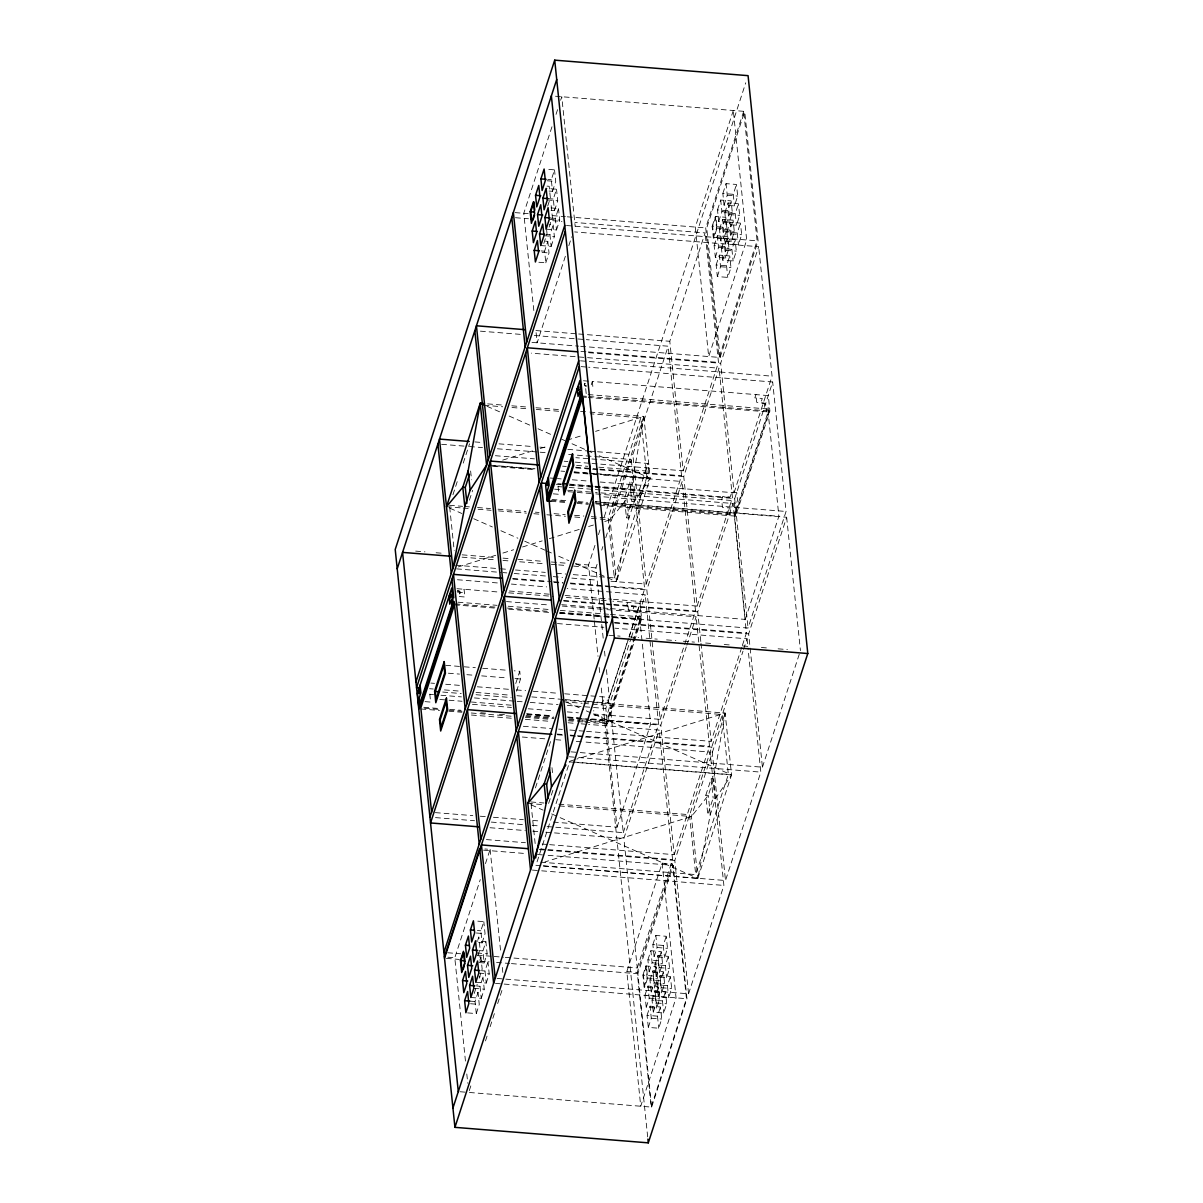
<?xml version="1.0" encoding="UTF-8"?>
<svg xmlns="http://www.w3.org/2000/svg" width="1203" height="1203" viewBox="0 0 1203 1203"><rect width="100%" height="100%" fill="white"/><g stroke="black" fill="none" stroke-linecap="round" stroke-linejoin="round"><path stroke-width="0.75" stroke-dasharray="5 3.75" d="M589.891 412.073L643.816 416.403L632.297 482.283L626.943 498.704L610.086 519.846L604.733 521.516M583.861 701.74L725.153 713.078L713.635 778.958L708.296 795.378L691.439 816.521L544.944 861.919M543.53 865.995L697.83 878.37L710.281 814.702L715.635 798.281L731.544 774.927L725.153 713.078L576.884 759.033M551.982 126.766L523.771 213.322L533.906 311.351M556.012 114.39L557.741 109.097M560.613 100.27L561.771 96.736L575.154 226.224M549.049 191.036L552.508 191.322L551.32 179.713L554.523 169.864L545.846 169.172M452.945 494.734L458.102 478.929M463.245 463.11L469.546 443.772M547.696 206.089L550.372 197.878L549.169 186.285L545.696 186.014M552.508 191.322L555.726 181.458L554.523 169.864M551.034 210.36L554.508 210.645L553.305 199.051L556.523 189.202L546.117 188.36M543.801 243.487L547.019 233.638L546.673 230.314M549.154 227.066L552.372 217.217L551.169 205.608M554.508 210.645L557.726 200.796L556.523 189.202M538.869 262.254L545.801 262.81L544.598 251.216L547.816 241.367L544.342 241.081M540.749 245.547L551.154 246.389L549.951 234.796L553.169 224.946L549.696 224.66M546.102 229.141L556.508 229.968L555.305 218.375L558.523 208.525L549.846 207.818M545.801 262.81L549.019 252.961L547.816 241.367M551.154 246.389L554.372 236.54L553.169 224.946M556.508 229.968L559.711 220.119L558.523 208.525M469.426 500.177L472.629 490.328M565.365 256.254L537.155 342.81L535.816 329.863M568.824 245.653L571.696 236.826M425.035 701.635L430.614 702.086L429.817 694.357L430.885 691.063M553.275 493.847L558.854 494.298L558.057 486.568L559.124 483.275M591.244 384.765L592.312 381.471L768.311 395.592L769.905 411.05L735.65 516.147L599.485 505.215M515.756 683.515L519.741 671.259L514.192 670.808M516.553 691.244L520.538 678.988L519.741 671.259M465.456 1061.076L454.779 957.768L480.268 879.588M485.471 863.604L490.117 849.393L484.899 848.972M594.162 619.049L588.568 564.989L595.56 543.561M598.462 534.628L600.207 529.26M604.282 516.764L745.74 82.796M573.275 574.628L614.342 577.921L608.147 518.012L640.793 417.847L590.402 413.802M599.485 574.192L616.477 581.696L610.086 519.846L643.816 416.403L595.575 431.351M603.184 638.176L595.921 567.891L597.079 564.342M601.711 550.117L602.868 546.568M605.756 537.681L631.244 459.516L566.177 454.298M610.913 581.244L646.237 584.072L632.853 454.584L668.176 346.208L586.372 339.652M592.056 463.471L683.154 470.779L669.785 341.291L705.108 232.916L574.959 222.48M580.658 346.299L720.086 357.471L706.702 227.984L744.702 111.398L554.824 96.18M477.847 939.964L478.839 936.911L480.087 948.972L477.095 958.129M478.614 942.581L482.072 942.866L480.824 930.806L483.817 921.648L475.14 920.942M712.146 226.314L715.364 216.465L725.77 217.307L726.973 228.901L723.755 238.75L713.349 237.908L712.146 226.314L722.552 227.156L725.77 217.307M717.499 209.893L720.702 200.044L731.123 200.886L732.311 212.48L729.108 222.329L718.702 221.502L717.499 209.893L727.905 210.736L731.123 200.886M722.853 193.472L726.056 183.623L736.477 184.465L737.665 196.059L734.462 205.908L724.041 205.081L722.853 193.472L733.259 194.315L736.477 184.465M626.462 517.831L631.816 501.41L634.297 501.606L632.297 482.283L629.816 482.087L624.462 498.508L626.462 517.831L628.943 518.027L634.297 501.606L650.206 478.238L643.816 416.403M482.072 942.866L485.065 933.708L483.817 921.648M713.349 237.908L716.552 228.059L715.364 216.465M718.702 221.502L721.905 211.638L720.702 200.044M724.041 205.081L727.259 195.217L726.056 183.623M535.44 787.905L550.899 740.446M479.922 960.054L480.914 957.002L477.441 956.731M478.944 962.535L484.147 962.956L482.914 950.896L485.892 941.738L475.486 940.911M714.146 245.653L717.349 235.788L727.77 236.63L728.958 248.224L725.755 258.074L715.334 257.247L714.146 245.653L724.552 246.48L727.77 236.63M719.499 229.232L722.702 219.367L733.123 220.209L734.311 231.803L731.108 241.653L720.687 240.826L719.499 229.232L729.905 230.059L733.123 220.209M724.853 212.811L728.056 202.946L738.477 203.788L739.665 215.382L736.462 225.232L726.041 224.405L724.853 212.811L735.259 213.638L738.477 203.788M474.208 993.483L477.185 984.325M479.185 978.219L482.162 969.062L480.914 957.002M484.147 962.956L487.14 953.799L485.892 941.738M595.831 493.907L640.237 497.471L639.425 489.741L647.996 463.471L575.846 457.681M715.334 257.247L718.552 247.397L717.349 235.788M720.687 240.826L723.905 230.976L722.702 219.367M726.041 224.405L729.259 214.555L728.056 202.946M467.606 1012.896L476.283 1013.588L475.035 1001.528L478.027 992.37L474.553 992.084M470.839 997.482L481.26 998.325L480.012 986.265L482.989 977.107L479.531 976.821M475.817 982.219L486.238 983.062L484.989 971.001L487.967 961.844L479.29 961.152M640.237 497.471L648.793 471.2L647.996 463.471M716.146 264.976L719.349 255.126L729.755 255.953L730.958 267.547L727.755 277.397L717.334 276.57L716.146 264.976L726.552 265.803L729.755 255.953M721.499 248.555L724.702 238.705L735.108 239.532L736.311 251.126L733.108 260.976L722.687 260.149L721.499 248.555L731.905 249.382L735.108 239.532M726.838 232.134L730.056 222.284L740.462 223.111L741.665 234.705L738.447 244.57L728.041 243.728L726.838 232.134L737.259 232.961L740.462 223.111M614.342 577.921L646.988 477.756L640.793 417.847M599.199 455.757L650.206 478.238L616.477 581.696L628.943 518.027L626.943 498.704M476.283 1013.588L479.26 1004.43L478.027 992.37M481.26 998.325L484.238 989.167L482.989 977.107M486.238 983.062L489.215 973.904L487.967 961.844M717.334 276.57L720.552 266.72L719.349 255.126M722.687 260.149L725.905 250.299L724.702 238.705M728.041 243.728L731.259 233.878L730.056 222.284M548.628 803.424L552.914 790.296M537.049 861.874L569.696 761.71M469.275 1090.655L471.02 1085.317M485.501 1040.911L487.816 1033.798M490.132 1026.7L495.335 1010.7M497.651 1003.603L502.869 987.603M601.921 704.793L603.53 699.86L608.477 700.266L609.289 707.996L607.68 712.913L608.282 718.717M564.688 693.8L609.304 697.379L628.417 638.748M628.989 636.973L644.628 589.004L631.244 459.516M646.237 584.072L681.56 475.711L668.176 346.208M683.154 470.779L718.477 362.404L705.108 232.916M720.086 357.471L758.085 240.901L744.702 111.398M585.019 722.131L607.41 723.935L605.801 708.477L640.056 603.38L612.793 601.199M547.049 826.551L623.274 832.671L609.906 703.184L630.748 639.214M631.319 637.44L645.229 594.808L567.139 588.538M593.274 713.996L660.206 719.364L646.823 589.876L682.146 481.501L600.357 474.944M613.485 599.35L697.139 606.071L683.755 476.583L719.078 368.208L531.305 353.141M600.207 482.027L734.071 492.764L720.687 363.276L758.687 246.69L574.628 231.923M553.35 822.085L617.019 827.198L606.237 722.823L632.312 642.823M632.898 641.049L639.846 619.71L611.756 617.455M607.41 723.935L641.665 618.838L640.056 603.38M617.019 827.198L650.643 724.071L639.846 619.71M623.274 832.671L658.597 724.296L645.229 594.808M660.206 719.364L695.529 610.989L682.146 481.501M697.139 606.071L732.462 497.696L719.078 368.208M734.071 492.764L772.07 376.178L758.687 246.69M505.26 957.362L637.259 967.949L623.876 838.461L659.199 730.086L588.553 724.417M549.636 844.656L674.191 854.656L660.808 725.168L686.296 646.988M686.868 645.214L696.131 616.793L614.327 610.222M700.793 641.455L697.74 611.861L733.063 503.486L595.485 492.448M735.65 516.147L734.056 500.689L772.672 381.983L588.613 367.216M610.417 608.583L745.274 619.41L734.492 515.034L768.1 411.922L588.297 397.501M662.146 863.183L676.056 997.858L640.733 1106.234L626.823 971.558L662.146 863.183L672.552 864.025L686.462 998.685L651.139 1107.061L637.229 972.4L672.552 864.025M745.274 619.41L778.882 516.282L768.1 411.922M637.259 967.949L672.582 859.574L659.199 730.086M674.191 854.656L709.514 746.281L696.131 616.793M586.553 731.364L711.123 741.349L741.815 647.184M742.386 645.409L746.446 632.973L733.063 503.486M560.282 612.989L748.055 628.056L786.055 511.47L772.672 381.983M469.441 1092.489L651.635 1107.106L637.861 973.753L673.184 865.378L546.764 855.228M497.08 978.445L688.567 993.798L674.793 860.446L742.988 651.214M743.574 649.44L747.048 638.778L615.049 628.192M580.237 752.582L762.431 767.198L748.657 633.846L786.657 517.26L595.154 501.907M560.132 817.649L697.83 878.37L691.439 816.521L725.153 713.078M642.913 975.122L645.891 965.964L656.312 966.806L657.56 978.866L654.567 988.024L644.161 987.182L642.913 975.122L653.319 975.964L656.312 966.806M647.891 959.859L650.868 950.701L661.289 951.543L662.537 963.603L659.545 972.761L649.139 971.919L647.891 959.859L658.297 960.701L661.289 951.543M652.868 944.596L655.846 935.438L666.251 936.28L667.5 948.34L664.522 957.498L654.116 956.656L652.868 944.596L663.274 945.438L666.251 936.28M705.815 795.183L711.168 778.762L713.635 778.958L715.635 798.281L713.153 798.085L707.8 814.506L710.281 814.702L708.296 795.378L705.815 795.183L707.8 814.506M644.161 987.182L647.139 978.024L645.891 965.964M649.139 971.919L652.116 962.761L650.868 950.701M654.116 956.656L657.094 947.498L655.846 935.438M644.988 995.227L647.981 986.069L658.387 986.896L659.635 998.956L656.643 1008.114L646.237 1007.287L644.988 995.227L655.394 996.054L658.387 986.896M649.966 979.964L652.943 970.806L663.364 971.633L664.612 983.693L661.62 992.851L651.214 992.024L649.966 979.964L660.372 980.791L663.364 971.633M654.943 964.701L657.921 955.543L668.342 956.37L669.575 968.43L666.597 977.588L656.191 976.761L654.943 964.701L665.349 965.528L668.342 956.37M646.237 1007.287L649.214 998.129L647.981 986.069M651.214 992.024L654.191 982.866L652.943 970.806M656.191 976.761L659.169 967.603L657.921 955.543M647.064 1015.332L650.056 1006.174L660.462 1007.001L661.71 1019.061L658.718 1028.219L648.312 1027.392L647.064 1015.332L657.485 1016.159L660.462 1007.001M652.041 1000.069L655.034 990.896L665.439 991.738L666.688 1003.798L663.695 1012.956L653.289 1012.114L652.041 1000.069L662.447 1000.896L665.439 991.738M657.018 984.791L659.996 975.633L670.417 976.475L671.665 988.535L668.673 997.693L658.267 996.851L657.018 984.791L667.424 985.633L670.417 976.475M540.779 862.175L695.695 874.596L728.341 774.431L722.146 714.522L584.026 703.439M648.312 1027.392L651.304 1018.234L650.056 1006.174M653.289 1012.114L656.267 1002.956L655.034 990.896M658.267 996.851L661.244 987.693L659.996 975.633M697.83 878.37L731.544 774.927L585.35 710.447M651.635 1107.106L686.958 998.731L673.184 865.378M688.567 993.798L723.89 885.423L710.116 752.07L583.696 741.935M543.305 865.889L725.499 880.506L760.822 772.131L747.995 648.041M762.431 767.198L799.86 652.387M502.674 460.132L533.049 450.734M540.192 448.508L547.335 446.298M566.989 440.208L583.064 435.23M458.238 566.914L495.756 555.275M502.899 553.064L513.621 549.741M522.553 546.974L542.207 540.884M549.35 538.673L579.726 529.26M588.658 526.493L594.011 524.824M575.094 759.589L567.951 761.8L731.544 774.927M547.846 179.442L551.32 179.713M547.049 180.766L555.726 181.458M727.259 195.217L737.665 196.059M721.905 211.638L732.311 212.48M548.102 198.63L553.305 199.051M547.305 199.954L557.726 200.796M729.259 214.555L739.665 215.382M716.552 228.059L726.973 228.901M515.095 212.615L528.237 213.668M552.403 215.608L565.41 216.66M567.275 216.811L706.702 227.984M723.905 230.976L734.311 231.803M551.831 218.089L555.305 218.375M549.305 219.277L559.711 220.119M731.259 233.878L741.665 234.705M515.47 217.713L528.478 218.751M552.658 220.69L561.951 221.427M566.478 225.517L758.085 240.901M718.552 247.397L728.958 248.224M546.493 234.51L549.951 234.796M543.951 235.698L554.372 236.54M725.905 250.299L736.311 251.126M541.139 250.931L544.598 251.216M542.072 252.404L549.019 252.961M720.552 266.72L730.958 267.547M535.921 330.554L576.823 333.832M578.688 333.983L669.785 341.291M480.403 331.156L521.305 334.434M534.312 335.487L584.508 339.502M531.952 342.389L578.793 346.148M580.914 351.366L586.493 351.817M588.342 351.968L718.477 362.404M588.688 352.69L720.687 363.276M580.583 360.825L772.07 376.178M581.184 366.614L586.763 367.065M583.455 380.765L588.778 381.186M588.132 394.554L769.709 409.125L735.454 514.207L594.778 502.929M581.515 395.937L587.109 396.389M588.974 396.539L769.905 411.05M582.688 397.05L586.432 397.351M487.651 403.877L504.373 405.216M511.816 405.817L528.538 407.155M535.982 407.757L560.147 409.682M580.598 411.336L588.041 411.922M484.012 405.261L502.689 406.764M512.012 407.516L528.809 408.855M536.282 409.456L558.673 411.261M474.824 441.922L482.253 442.509M498.989 443.847L532.463 446.539M539.891 447.14L547.335 447.727M567.786 449.366L588.222 451.005M590.087 451.155L595.665 451.606M597.53 451.757L632.853 454.584M441.606 444.313L467.636 446.388M469.501 446.539L482.508 447.591M497.38 448.779L538.282 452.057M540.147 452.208L545.726 452.659M495.38 455.711L534.433 458.854M564.177 461.23L567.891 461.531M575.335 462.132L590.207 463.32M576.643 465.411L587.741 466.298M598.838 467.2L648.793 471.2M562.568 466.162L566.282 466.463M575.59 467.2L597.891 468.99M599.756 469.14L681.56 475.711M575.936 467.922L590.808 469.125M592.658 469.275L598.237 469.711M600.102 469.862L683.755 476.583M490.207 465.185L535.004 468.779M574.192 471.922L587.259 472.959M589.124 473.11L594.733 473.561M596.598 473.711L646.988 477.756M494.042 465.711L534.929 469.005M560.959 471.08L564.688 471.381M573.981 472.132L650.206 478.238M492.523 466.298L535.275 469.726M574.327 472.854L591.049 474.193M592.914 474.343L598.492 474.794M550.012 477.997L555.591 478.448M557.455 478.599L561.169 478.899M572.327 479.786L587.199 480.989M569.124 484.102L639.425 489.741M557.711 483.666L561.425 483.967M570.718 484.719L593.034 486.508M594.884 486.659L600.462 487.11M602.327 487.245L732.462 497.696M556.192 484.253L561.771 484.689M569.199 485.29L734.672 498.568L748.055 628.056M558.057 486.568L561.771 486.869M569.214 487.456L734.056 500.689M554.583 489.17L560.162 489.621M567.605 490.222L575.034 490.809M576.899 490.959L593.635 492.298M568.072 491.681L575.47 492.283M577.335 492.433L593.981 493.771M603.861 496.854L786.055 511.47M595.335 501.561L778.882 516.282M552.027 499.501L568.748 500.839M578.041 501.591L587.35 502.328M550.944 500.313L567.801 501.666M577.169 502.418L588.402 503.32M595.891 503.922L601.515 504.373M603.38 504.523L734.492 515.034M550.989 501.335L567.786 502.674M577.109 503.425L588.297 504.328M449.501 505.275L462.569 506.328M464.433 506.478L470.027 506.929M477.501 507.531L490.568 508.568M498.027 509.17L526.027 511.425M535.365 512.162L539.094 512.463M554.027 513.666L565.215 514.568M574.553 515.305L583.891 516.057M591.35 516.658L608.147 518.012M446.493 506.719L461.366 507.922M463.215 508.072L468.794 508.508M478.087 509.26L491.11 510.298M498.538 510.899L526.433 513.14M533.861 513.726L539.44 514.177M546.884 514.779L565.47 516.267M574.763 517.019L582.207 517.606M591.5 518.358L610.086 519.846M415.667 551.109L424.96 551.861M436.118 552.763L443.561 553.35M462.147 554.839L495.606 557.53M503.049 558.132L510.493 558.718M517.922 559.32L543.951 561.41M551.38 561.996L568.117 563.35M575.56 563.936L588.568 564.989M462.057 557.154L495.531 559.831M502.959 560.433L510.403 561.034M519.696 561.771L543.861 563.711M551.305 564.312L556.884 564.763M558.733 564.914L566.177 565.5M573.605 566.102L595.921 567.891M455.696 565.199L498.628 568.643M500.493 568.793L507.952 569.38M515.425 569.981L545.29 572.387M556.478 573.275L565.816 574.026M456.599 568.869L501.215 572.448M503.08 572.598L506.794 572.899M514.237 573.485L545.831 576.026M553.275 576.628L562.568 577.365M571.861 578.117L597.891 580.207M512.628 578.417L551.666 581.545M553.53 581.696L562.824 582.447M570.252 583.034L609.304 586.177M611.154 586.327L644.628 589.004M512.974 579.139L546.433 581.831M553.876 582.417L563.169 583.169M570.598 583.756L646.823 589.876M457.456 579.741L498.358 583.019M511.365 584.072L546.688 586.899M509.365 591.004L552.132 594.432M565.139 595.47L611.62 599.199M456.975 588.703L499.38 592.102M508.689 592.838L553.305 596.417M566.312 597.47L610.929 601.049M563.53 600.402L604.432 603.68M606.297 603.831L611.876 604.282M613.725 604.432L695.529 610.989M457.411 592.102L462.99 592.553L464.057 589.259L464.869 596.989L459.29 596.553M563.876 601.124L604.778 604.402M606.643 604.553L612.222 605.004M614.071 605.154L697.74 611.861M561.726 604.688L601.064 607.831M602.929 607.981L608.553 608.432M506.508 601.575L549.26 605.004M562.282 606.056L605.034 609.485M606.898 609.635L612.477 610.071M458.027 602.192L497.065 605.335M508.222 606.222L550.989 609.65M560.282 610.402L608.613 614.282M610.477 614.417L641.455 616.913L607.199 721.995L568.778 718.913M455.14 603.876L496.162 607.169M507.365 608.071L550.267 611.515M559.59 612.252L602.492 615.695M604.357 615.846L609.951 616.297M611.816 616.447L641.665 618.838M454.433 604.838L495.636 608.147M508.749 609.199L549.951 612.492M559.32 613.244L602.387 616.703M604.267 616.853L609.891 617.304M614.447 622.387L746.446 632.973M614.793 623.109L748.657 633.846M557.41 623.56L603.891 627.289M608.944 635.259L620.101 636.146M629.395 636.898L638.688 637.65M646.116 638.237L657.274 639.139M666.567 639.876L675.875 640.628M683.304 641.229L694.462 642.116M705.62 643.019L713.048 643.605M724.206 644.507L731.65 645.094M742.792 645.996L750.236 646.597M761.394 647.485L768.822 648.086M778.115 648.823L787.424 649.575M445.742 665.319L462.388 666.657M464.238 666.808L475.35 667.695M482.749 668.297L506.794 670.221M448.388 673.199L459.486 674.086M466.899 674.688L474.298 675.274M481.696 675.875L507.591 677.951M514.989 678.552L520.538 678.988M430.824 683.063L434.539 683.364M445.696 684.251L460.569 685.454M477.305 686.793L508.914 689.319M516.343 689.92L525.636 690.672M533.079 691.259L557.245 693.199M429.561 688.717L433.275 689.003M444.433 689.905L461.17 691.244M476.042 692.447L509.501 695.123M516.944 695.725L524.373 696.311M531.816 696.913L563.425 699.454M565.275 699.605L585.726 701.244M587.59 701.394L595.019 701.981M596.883 702.131L609.906 703.184M561.56 699.951L582.011 701.59M442.734 692.041L461.23 693.529M476.027 694.717L511.185 697.529M563.5 701.8L582.162 703.289M429.817 694.357L433.531 694.657M440.96 695.244L461.411 696.883M474.433 697.935L515.335 701.214M517.185 701.364L522.764 701.815M530.207 702.402L558.087 704.642M567.38 705.394L605.801 708.477M439.832 699.469L447.23 700.071M449.08 700.221L462.027 701.259M471.275 701.996L511.982 705.259M472.433 704.311L511.486 707.439M528.207 708.778L554.237 710.868M567.26 711.905L578.402 712.808M526.613 713.71L552.628 715.785M567.5 716.988L580.523 718.026M591.681 718.928L658.597 724.296M527.019 714.161L553.245 716.266M568.222 717.469L588.823 719.108M590.703 719.259L650.643 724.071M526.959 714.432L552.974 716.507M567.846 717.71L580.869 718.747M582.733 718.898L588.297 719.349M590.162 719.499L660.808 725.168M423.772 707.289L440.509 708.627M449.802 709.379L460.96 710.266M526.027 715.484L553.906 717.725M424.569 708.251L441.426 709.605M448.914 710.206L462.027 711.259M480.749 712.762L486.373 713.214M499.486 714.266L505.11 714.717M525.711 716.371L553.801 718.627M568.778 719.83L580.011 720.717M581.891 720.868L606.237 722.823M420.885 708.973L439.531 710.462M448.854 711.214L461.922 712.266M471.245 713.003L512.283 716.296M525.335 717.349L551.455 719.439M568.237 720.792L575.696 721.394M577.56 721.544L583.154 721.98M471.426 715.033L512.328 718.311M525.35 719.349L551.38 721.439M568.102 722.777L573.681 723.229M581.124 723.83L586.703 724.266M523.35 726.296L551.23 728.522M558.673 729.123L562.387 729.424M569.831 730.01L577.26 730.612M579.124 730.762L584.703 731.213M557.064 734.056L562.643 734.492M570.087 735.093L575.651 735.544M577.515 735.695L709.514 746.281M557.41 734.777L562.989 735.213M570.433 735.815L575.996 736.266M577.861 736.416L583.44 736.853M585.305 737.003L711.725 747.153L725.499 880.506M522.343 737.018L546.508 738.958M555.801 739.695L563.245 740.296M576.252 741.334L581.831 741.785M570.944 751.845L578.372 752.446M569.335 756.762L576.778 757.364M578.628 757.514L760.822 772.131M573.425 762.01L728.341 774.431M530.854 801.965L543.921 803.002M558.854 804.205L689.499 814.687L695.695 874.596M527.831 803.409L542.718 804.596M559.44 805.935L691.439 816.521M435.351 812.626L472.809 815.619M480.298 816.22L485.922 816.672M493.41 817.273L523.38 819.679M532.749 820.431L540.237 821.032M435.501 817.604L474.553 820.732M491.275 822.085L522.884 824.611M532.177 825.363L539.621 825.95M490.027 827.724L525.35 830.566M532.779 831.153L538.358 831.604M545.801 832.205L623.876 838.461M486.418 839.589L525.455 842.717M542.192 844.07L547.771 844.506M540.583 848.987L546.162 849.438M548.027 849.589L672.582 859.574M539.079 849.559L674.793 860.446M483.546 850.16L526.312 853.589M537.47 854.491L544.899 855.092M535.876 865.288L541.44 865.739M532.403 870.07L539.846 870.671M541.696 870.822L723.89 885.423M477.365 930.52L480.824 930.806M476.388 933.002L485.065 933.708M657.094 947.498L667.5 948.34M652.116 962.761L662.537 963.603M479.441 950.626L482.914 950.896M476.734 952.971L487.14 953.799M659.169 967.603L669.575 968.43M447.636 952.746L460.644 953.784M477.38 955.122L492.253 956.325M494.102 956.475L503.41 957.212M447.847 957.212L454.779 957.768M626.823 971.558L637.229 972.4M446.373 958.385L459.381 959.438M479.832 961.077L489.125 961.814M496.568 962.415L509.576 963.468M511.44 963.603L637.861 973.753M647.139 978.024L657.56 978.866M654.191 982.866L664.612 983.693M481.516 970.716L484.989 971.001M478.809 973.062L489.215 973.904M661.244 987.693L671.665 988.535M495.471 983.377L686.958 998.731M649.214 998.129L659.635 998.956M476.538 985.979L480.012 986.265M473.832 988.325L484.238 989.167M656.267 1002.956L666.688 1003.798M469.832 1001.107L475.035 1001.528M470.584 1003.738L479.26 1004.43M651.304 1018.234L661.71 1019.061M460.027 1091.738L467.591 1092.339M487.004 406.268L500.613 412.268M509.11 416.027L531.2 425.772M538.012 428.764L551.606 434.764M561.801 439.26L565.199 440.764M572.011 443.757L585.605 449.757M587.305 450.508L592.402 452.749M449.892 508.222L461.787 513.47M473.681 518.719L492.388 526.959M500.884 530.718L517.891 538.207M524.688 541.215L545.079 550.207M546.779 550.959L551.891 553.2M558.688 556.207L568.884 560.703M575.681 563.696L597.786 573.44M566.658 702.206L583.65 709.695M531.245 804.897L543.139 810.145M551.636 813.89L558.433 816.897M786.657 517.26L800.431 650.612M768.642 412.403L768.04 406.614L766.431 411.531L765.634 403.802L760.672 403.411L762.281 398.479L754.852 397.877L755.92 394.599L756.717 402.328L764.146 402.93L764.747 408.719M733.259 194.315L734.462 205.908M735.259 213.638L736.462 225.232M737.259 232.961L738.447 244.57M727.905 210.736L729.108 222.329M729.905 230.059L731.108 241.653M731.905 249.382L733.108 260.976M722.552 227.156L723.755 238.75M724.552 246.48L725.755 258.074M726.552 265.803L727.755 277.397M736.522 510.929L735.92 505.125L737.529 500.207L736.732 492.478L731.77 492.072L730.176 497.004L722.732 496.403L721.665 499.681L722.462 507.425L729.905 508.012L730.492 513.816M747.048 638.778L747.815 646.176M700.988 643.304L711.123 741.349M711.168 778.762L713.153 798.085M629.816 482.087L631.816 501.41M640.387 620.192L639.785 614.402L638.191 619.319L637.379 611.59L632.432 611.199L634.026 606.267L626.598 605.665L627.665 602.387L628.462 610.116L635.906 610.718L636.507 616.507M663.274 945.438L664.522 957.498M665.349 965.528L666.597 977.588M667.424 985.633L668.673 997.693M658.297 960.701L659.545 972.761M660.372 980.791L661.62 992.851M662.447 1000.896L663.695 1012.956M592.312 381.471L593.109 389.201M653.319 975.964L654.567 988.024M655.394 996.054L656.643 1008.114M657.485 1016.159L658.718 1028.219M585.681 388.614L586.282 394.404M604.523 651.139L605.289 658.537M606.432 669.635L609.304 697.379M594.342 620.913L598.011 656.327M599.169 667.515L599.936 674.958M601.289 688.011L647.906 1139.121M602.252 721.605L601.65 715.8L594.207 715.214L593.741 710.567M551.982 767.679L552.703 774.702M531.034 803.769L535.35 845.529M470.629 471.005L471.546 479.786M490.117 849.393L500.779 952.701M502.313 967.453L502.884 972.986M449.696 507.095L454.193 550.673M466.794 1073.978L467.756 1083.211M586.252 386.464A2.03 1.489 18.1 0 1 585.35 383.456M586.462 385.802A2.03 1.489 18.1 0 1 584.823 383.246M457.095 591.244A2.03 1.489 18.1 0 1 459.907 592.447A2.03 1.489 18.1 0 1 458.508 594.282M457.32 590.598A2.03 1.489 18.1 0 1 460.253 592.402A2.03 1.489 18.1 0 1 457.23 593.229M733.304 110.496L695.304 227.081L708.687 356.569L746.687 239.983L733.304 110.496M743.71 111.323L705.71 227.908L719.093 357.396L757.093 240.811L743.71 111.323M715.845 216.51L712.642 226.359L713.845 237.953L717.048 228.104L715.845 216.51M646.387 966.009L643.41 975.167L644.658 987.227L647.635 978.069L646.387 966.009"/><path stroke-width="1.5" d="M418.975 691.349L418.659 689.439L418.403 693.484L419.757 689.56L419.396 693.575L419.08 691.665M483.606 404.779L480.208 403.276L446.493 506.719L462.794 487.23L468.147 470.809L480.208 403.276L483.922 403.576M527.831 803.409L544.147 783.905L549.5 767.484L561.56 699.951L527.831 803.409L533.47 857.965M480.208 403.276L486.598 465.125L470.147 490.132L464.794 506.553L452.884 568.568L439.501 439.08L469.245 441.471M535.636 857.95L546.147 803.228L551.5 786.807L565.891 764.928M547.455 482.854C548.839 479.035 547.906 488.869 547.32 484.403M554.718 60.15L395.216 549.47L454.929 1127.346L648.282 1142.85L807.784 653.53L748.071 75.654L554.718 60.15L614.432 638.011L454.929 1127.346M397.216 568.808L556.718 79.473M530.192 211.728L533.41 201.878L534.613 213.472L531.395 223.322L530.192 211.728L533.997 212.029M535.546 195.307L538.764 185.457L539.967 197.051L536.749 206.901L535.546 195.307L540.764 195.728M540.899 178.886L544.117 169.037L545.32 180.63L542.102 190.48L540.899 178.886L546.102 179.307M532.959 220.074L534.568 215.157M532.192 231.051L535.41 221.202L536.598 232.796L533.395 242.645L532.192 231.051L537.395 231.472M537.546 214.63L540.764 204.781L541.951 216.375L538.749 226.224L537.546 214.63L542.748 215.051M542.899 198.209L546.117 188.36L547.305 199.954L544.102 209.803L542.899 198.209L548.102 198.63M534.192 250.374L537.41 240.525L538.598 252.119L535.395 261.968L534.192 250.374L539.395 250.795M539.545 233.953L542.764 224.104L543.951 235.698L540.749 245.547L539.545 233.953L544.748 234.374M544.899 217.532L548.102 207.683L549.305 219.277L546.102 229.141L544.899 217.532L550.102 217.954M466.914 503.23L465.275 487.426L469.561 474.283M415.952 681.875L564.733 225.382M565.335 231.187L416.554 687.665L420.268 687.966M418.809 706.883L453.065 601.801M454.433 604.838L420.824 707.95L431.606 812.326M435.336 691.454L443.892 665.169L444.689 672.913L436.133 699.184L435.336 691.454L439.035 691.74M429.937 817.153L578.718 360.674M579.32 366.464L430.524 822.957L478.869 826.837M547.064 499.095L581.32 394.013M547.26 501.034L581.515 395.937L579.921 380.479L545.666 485.576L547.26 501.034L550.989 501.335M563.575 483.666L572.147 457.381L572.944 465.125L564.372 491.395L563.575 483.666L567.275 483.952M443.907 952.445L592.703 495.952M444.373 956.926L479.696 848.551L493.621 983.227M444.509 958.235L593.305 501.756M460.463 960.49L463.456 951.332L464.704 963.392L461.711 972.55L460.463 960.49L464.268 960.791M465.441 945.227L468.433 936.069L469.681 948.129L466.689 957.287L465.441 945.227L468.914 945.513M470.418 929.964L473.411 920.806L474.659 932.866L471.666 942.024L470.418 929.964L473.892 930.25M463.456 952.896L460.96 960.535L462.027 970.866M463.2 969.543L464.704 963.392M462.553 980.595L465.531 971.438L466.779 983.498L463.787 992.655L462.553 980.595L467.756 981.016M467.516 965.332L470.508 956.174L471.756 968.235L468.764 977.392L467.516 965.332L472.734 965.753M472.493 950.069L475.486 940.911L476.734 952.971L473.741 962.129L472.493 950.069L477.696 950.475M464.629 1000.685L467.606 991.528L468.854 1003.588L465.877 1012.746L464.629 1000.685L469.832 1001.107M469.606 985.422L472.584 976.265L473.832 988.325L470.839 997.482L469.606 985.422L474.809 985.843M474.568 970.159L477.561 961.002L478.809 973.062L475.817 982.219L474.568 970.159L479.786 970.58M548.087 798.16L546.628 784.1L550.372 772.612M452.945 1108.008L612.432 618.688M578.823 386.885L578.914 390.434L578.538 389.306M524.764 329.652L476.433 325.787L489.816 455.275M577.53 351.787L527.335 347.772L540.718 477.26M538.749 464.944L490.403 461.065L503.786 590.553M546.899 483.501L541.32 483.05L554.703 612.538M465.275 487.426L462.794 487.23L464.794 506.553M450.899 556.252L402.569 552.388L458.298 1091.602M501.816 578.252L453.486 574.372L466.854 703.86M550.869 600.086L504.388 596.357L517.771 725.845M607.35 622.522L555.305 618.342L569.079 751.695M614.432 638.011L807.784 653.53M515.801 713.529L467.456 709.65L480.839 839.138M551.831 734.326L518.373 731.635L532.147 864.987M546.628 784.1L544.147 783.905L546.147 803.228M527.922 848.671L481.441 844.942L495.215 978.295M593.079 497.681L582.688 397.05L549.064 500.162L559.47 600.808M551.365 95.894L607.079 635.109M580.252 397.291L579.651 391.501L578.041 396.419L577.245 388.689M647.906 1139.121L648.282 1142.85M534.764 210.194L533.906 201.909L530.688 211.758L531.546 220.044M548.342 477.365L549.139 485.095L547.53 490.012L548.132 495.816M513.365 212.48L526.734 341.968M511.756 217.412L525.14 346.9M525.741 352.69L539.109 482.177M539.711 487.982L553.094 617.47M553.696 623.259L567.575 758.161M549.5 767.484L551.5 786.807M474.824 330.705L488.207 460.193M488.809 465.997L502.192 595.485M502.779 601.274L516.162 730.762M516.764 736.567L530.538 869.919M468.147 470.809L470.147 490.132M437.892 444.012L451.275 573.5M451.877 579.29L453.787 597.786M454.163 601.485L465.215 709.199M465.862 714.582L479.23 844.07M451.997 605.079L451.396 599.289L449.787 604.207L448.99 596.477M464.132 953.092L465.02 961.708M420.088 685.154L420.885 692.883L419.291 697.8L419.892 703.605M449.305 596.508C450.148 601.65 450.358 589.771 449.305 596.508M450.283 596.598C451.14 601.771 451.351 589.726 450.283 596.598M577.545 388.719C578.402 393.892 578.613 381.862 577.545 388.719M546.342 483.801C546.914 489.651 547.621 477.38 546.342 483.801M451.666 588.267L417.411 693.364L419.02 708.823L453.26 603.726L451.666 588.267M444.223 661.605L434.599 691.154L435.787 702.747L445.426 673.199L444.223 661.605M446.448 698.071L439.486 719.409L440.689 731.018L447.651 709.665L446.448 698.071M446.118 701.65L440.223 719.71L441.02 727.439L446.914 709.379L446.118 701.65M572.478 453.817L562.839 483.365L564.042 494.959L573.681 465.411L572.478 453.817M574.688 490.283L567.741 511.621L568.929 523.23L575.891 501.877L574.688 490.283M574.357 493.862L568.478 511.922L569.275 519.651L575.154 501.591L574.357 493.862"/></g></svg>
